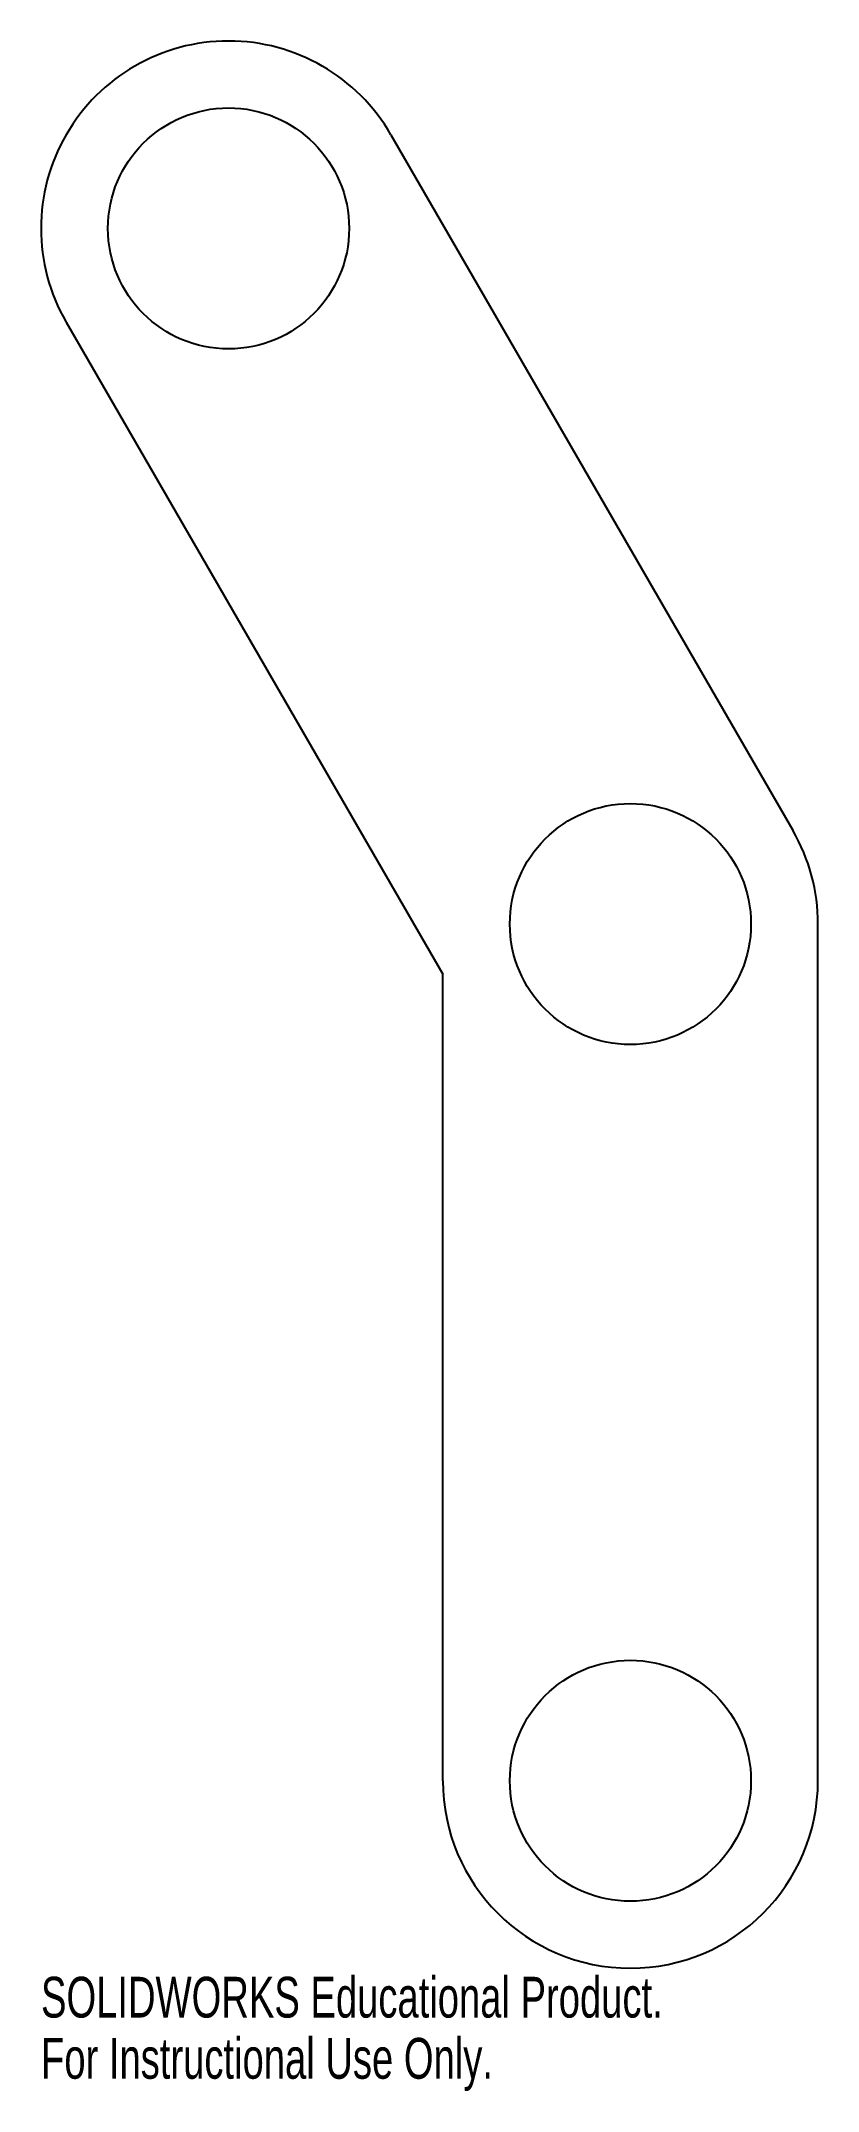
# Model space of a CAD drawing. Header units: inches. Extents: x -4.78 to -1.16, y -1.37 to 8.2.
import ezdxf

# ---------------------------------------------------------------- set-up
doc = ezdxf.new("R2010")
doc.units = ezdxf.units.IN
doc.header["$MEASUREMENT"] = 0
doc.styles.add('SLDTEXTSTYLE0', font='TXT', dxfattribs={"width": 0.7})

msp = doc.modelspace()

# ---------------------------------------------------------------- linework, layer by layer
at = {"color": 7, "linetype": 'Continuous', "lineweight": 25}
for p, q in [((-3.1473, 7.7663), (-1.2723, 4.5187)), ((-4.6628, 6.8913), (-2.9051, 3.8468)), ((-1.1551, 0.0812), (-1.1551, 4.0812)), ((-2.9051, 0.0812), (-2.9051, 3.8468))]:
    msp.add_line(p, q, dxfattribs=at)
for centre in [(-3.9051, 7.3288), (-2.0301, 4.0812), (-2.0301, 0.0812)]:
    msp.add_circle(centre, 0.5625, dxfattribs=at)
for centre, start, end in [((-3.9051, 7.3288), 30, 210), ((-2.0301, 4.0812), 0, 30), ((-2.0301, 0.0812), 180, 0)]:
    msp.add_arc(centre, 0.875, start, end, dxfattribs=at)

# ---------------------------------------------------------------- texts
at = {"color": 7, "linetype": 'Continuous', "char_height": 0.1903, "attachment_point": 1, "style": 'SLDTEXTSTYLE0'}
for s, insert in [('SOLIDWORKS Educational Product.', (-4.7801, -0.8339)), ('For Instructional Use Only.', (-4.7801, -1.1194))]:
    msp.add_mtext(s, dxfattribs=dict(at, insert=insert))

doc.saveas('drawing.dxf')
